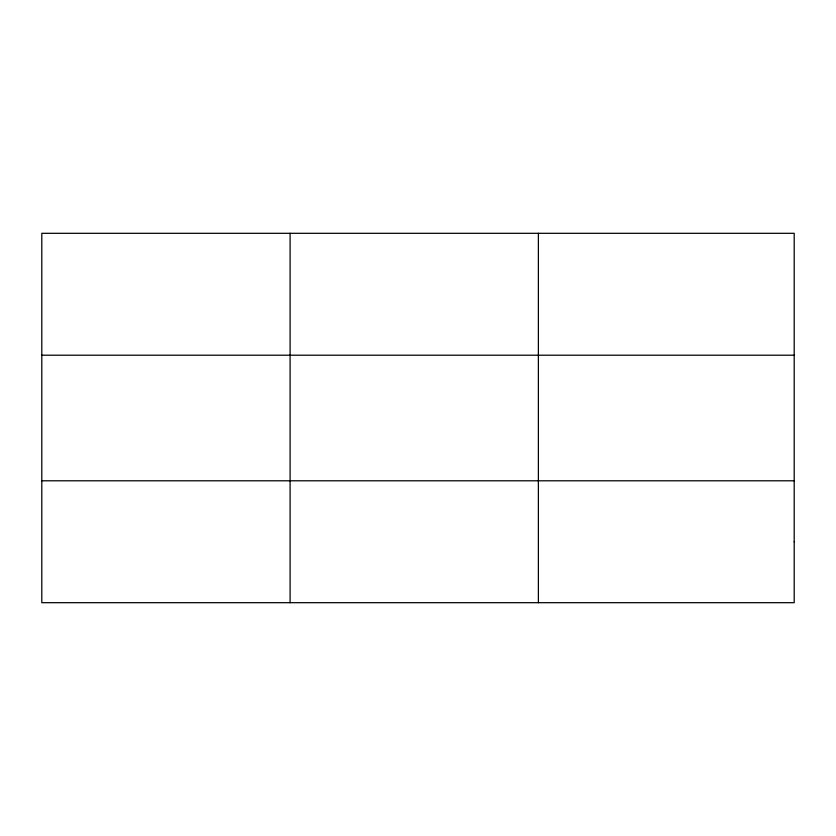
<?xml version="1.0" encoding="UTF-8"?>
<svg xmlns="http://www.w3.org/2000/svg" width="836" height="836" viewBox="0 0 836 836"><rect width="100%" height="100%" fill="white"/><g stroke="black" fill="none" stroke-linecap="round" stroke-linejoin="round"><path stroke-width="1.25" d="M290.092 233.307L290.092 602.693M538.384 233.307L538.384 602.693M41.8 355.206L794.2 355.206M41.8 480.794L794.2 480.794M794.2 541.738L794.2 602.693L41.8 602.693L41.8 233.307L794.2 233.307L794.2 541.738"/></g></svg>
